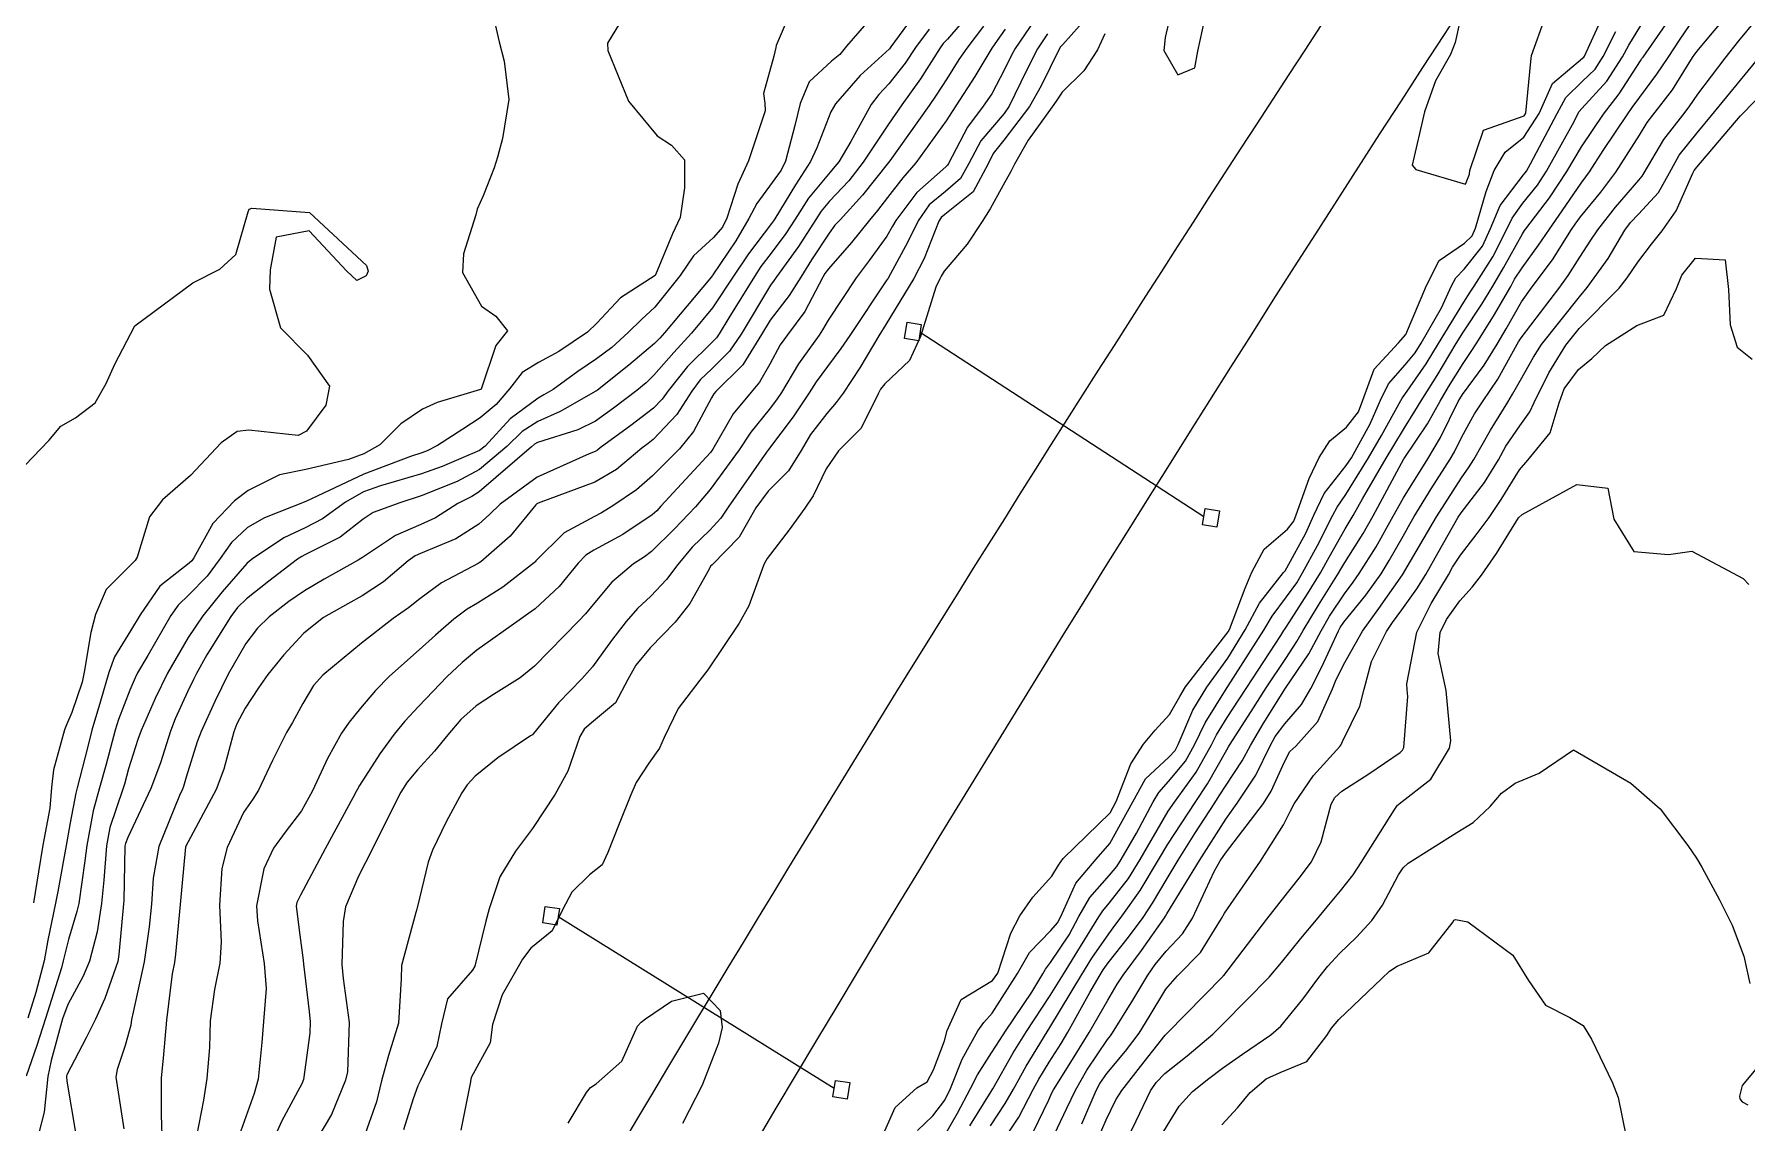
# Model space of a CAD drawing. Header units: metres. Extents: x 318500 to 325275, y 7408834 to 7428799.
# Drawn here: x 320111.4 to 320170.7, y 7412058 to 7412095.6 of the extents above; entities that cross this region are included whole.
import ezdxf

# ---------------------------------------------------------------- set-up
doc = ezdxf.new("R2010")
doc.units = ezdxf.units.M
doc.header["$MEASUREMENT"] = 0
for name, color, linetype in [('Curvas de Nivel 1m', 11, 'Continuous'), ('Curvas de Nivel 5m', 15, 'Continuous'), ('Linha Férrea', 20, 'Continuous'), ('Pórticos', 45, 'Continuous')]:
    doc.layers.add(name, color=color, linetype=linetype)

msp = doc.modelspace()

# ---------------------------------------------------------------- linework, layer by layer
at = {"layer": 'Curvas de Nivel 1m', "flags": 128}
for points, elevation in [([(320127.03, 7412097.38), (320127.489, 7412095.373), (320127.66, 7412094.7), (320127.822, 7412093.367), (320127.605, 7412092.018), (320127.427, 7412091.373), (320127.317, 7412091.002), (320126.93, 7412090.038), (320126.73, 7412089.575), (320126.678, 7412089.382), (320126.256, 7412088.03), (320126.222, 7412087.387), (320126.878, 7412086.219), (320127.372, 7412085.87), (320127.774, 7412085.366), (320127.372, 7412084.863), (320126.88, 7412083.379), (320126.866, 7412083.353), (320126.839, 7412083.339), (320125.343, 7412082.884), (320124.829, 7412082.662), (320124.081, 7412082.151), (320123.352, 7412081.422), (320122.807, 7412081.112), (320122.277, 7412080.91), (320120.801, 7412080.564), (320119.887, 7412080.381), (320118.794, 7412079.845), (320118.325, 7412079.487), (320117.571, 7412078.705), (320116.913, 7412077.508), (320116.854, 7412077.414), (320116.757, 7412077.33), (320115.738, 7412076.532), (320115.055, 7412075.535), (320114.724, 7412074.983), (320114.17, 7412074.091), (320113.98, 7412073.547), (320113.69, 7412072.555), (320113.39, 7412071.553), (320113.243, 7412070.983), (320112.877, 7412069.558), (320112.836, 7412069.37), (320112.638, 7412068.344), (320112.493, 7412067.562), (320112.208, 7412065.964), (320112.13, 7412065.567), (320111.869, 7412064.282), (320111.74, 7412063.572), (320111.45, 7412062.468), (320111.176, 7412061.581)], 746), ([(320150.9, 7412097.061), (320150.551, 7412095.521), (320150.495, 7412095.065), (320150.988, 7412094.227), (320151.574, 7412094.469), (320151.679, 7412095.05), (320151.914, 7412096.149)], 733), ([(320160.932, 7412096.921), (320160.59, 7412095.342), (320160.419, 7412094.929), (320159.904, 7412094.019), (320159.529, 7412092.942), (320159.098, 7412091.095), (320159.229, 7412090.946), (320160.943, 7412090.448), (320161.078, 7412090.789), (320161.098, 7412090.919), (320161.569, 7412092.309), (320162.969, 7412092.804), (320163.033, 7412092.899), (320163.209, 7412094.684), (320163.229, 7412094.897), (320163.699, 7412096.211)], 733), ([(320137.661, 7412096.593), (320137.083, 7412095.239), (320137.069, 7412095.169), (320136.994, 7412094.868), (320136.645, 7412093.575), (320136.69, 7412093.244), (320136.699, 7412092.976), (320136.122, 7412091.252), (320135.748, 7412090.448), (320135.37, 7412089.263), (320135.225, 7412088.956), (320134.91, 7412088.6), (320134.22, 7412087.961), (320133.751, 7412087.287), (320132.879, 7412086.185), (320132.42, 7412085.759), (320131.954, 7412085.309), (320131.384, 7412084.793), (320130.856, 7412084.403), (320130.217, 7412083.962), (320129.356, 7412083.342), (320129.035, 7412083.149), (320128.835, 7412083.043), (320127.865, 7412082.324), (320126.999, 7412081.377), (320126.808, 7412081.229), (320125.518, 7412080.678), (320124.8, 7412080.42), (320123.375, 7412080.001), (320122.794, 7412079.792), (320122.164, 7412079.439), (320121.374, 7412078.858), (320120.776, 7412078.545), (320120.038, 7412078.201), (320118.946, 7412077.478), (320118.841, 7412077.397), (320118.758, 7412077.321), (320117.9, 7412076.335), (320117.225, 7412075.503), (320116.722, 7412074.76), (320116.008, 7412073.521), (320115.575, 7412072.649), (320115.095, 7412071.534), (320114.981, 7412071.23), (320114.66, 7412070.21), (320114.512, 7412069.681), (320114.467, 7412069.542), (320114.007, 7412068.176), (320113.89, 7412067.547), (320113.802, 7412066.358), (320113.724, 7412065.549), (320113.568, 7412064.568), (320113.304, 7412063.553), (320113.087, 7412063.032), (320112.555, 7412062.061), (320112.373, 7412061.563), (320111.975, 7412060.122), (320111.867, 7412059.57), (320111.739, 7412058.334), (320111.545, 7412057.574)], 744), ([(320141.875, 7412096.32), (320141.045, 7412095.189), (320141.025, 7412095.164), (320140.999, 7412095.13), (320139.984, 7412094.206), (320139.131, 7412093.218), (320138.967, 7412092.944), (320138.485, 7412091.694), (320138.263, 7412091.227), (320137.747, 7412090.423), (320137.027, 7412089.239), (320136.986, 7412089.173), (320136.918, 7412089.082), (320136.123, 7412088.031), (320135.603, 7412087.259), (320134.879, 7412086.169), (320134.151, 7412085.281), (320133.536, 7412084.613), (320132.848, 7412083.828), (320132.581, 7412083.566), (320132.254, 7412083.306), (320131.449, 7412082.696), (320130.824, 7412082.244), (320130.21, 7412081.938), (320128.812, 7412081.509), (320128.713, 7412081.45), (320128.604, 7412081.353), (320126.794, 7412079.798), (320126.537, 7412079.638), (320126.061, 7412079.387), (320125.281, 7412078.897), (320124.779, 7412078.668), (320123.899, 7412078.287), (320122.761, 7412077.529), (320122.702, 7412077.49), (320122.606, 7412077.432), (320121.43, 7412076.769), (320120.744, 7412076.367), (320120.201, 7412076.002), (320119.521, 7412075.472), (320119.118, 7412075.084), (320118.721, 7412074.553), (320118.109, 7412073.489), (320117.648, 7412072.543), (320117.173, 7412071.503), (320117.038, 7412071.141), (320116.656, 7412069.92), (320116.561, 7412069.602), (320116.528, 7412069.512), (320116.418, 7412069.284), (320115.708, 7412067.524), (320115.513, 7412066.426), (320115.45, 7412065.527), (320115.377, 7412064.739), (320115.203, 7412063.531), (320114.812, 7412061.796), (320114.765, 7412061.537), (320114.738, 7412061.346), (320114.536, 7412060.637), (320114.261, 7412059.806), (320114.221, 7412059.543), (320114.493, 7412057.751)], 742), ([(320146.026, 7412096.114), (320145.348, 7412095.135), (320145.223, 7412094.91), (320144.989, 7412094.412), (320144.548, 7412093.572), (320144.241, 7412093.147), (320143.697, 7412092.418), (320143.044, 7412091.159), (320143.009, 7412091.1), (320142.948, 7412091.045), (320141.95, 7412090.159), (320141.216, 7412089.186), (320141.11, 7412088.994), (320140.912, 7412088.647), (320140.299, 7412087.799), (320139.843, 7412087.206), (320138.875, 7412085.731), (320138.688, 7412085.406), (320138.566, 7412085.223), (320137.857, 7412084.227), (320137.259, 7412083.236), (320137.092, 7412082.981), (320136.831, 7412082.649), (320136.207, 7412081.861), (320135.793, 7412081.255), (320134.796, 7412079.875), (320134.284, 7412079.278), (320133.555, 7412078.512), (320132.766, 7412077.73), (320132.522, 7412077.544), (320132.143, 7412077.306), (320131.388, 7412076.676), (320130.739, 7412075.898), (320130.481, 7412075.576), (320130.247, 7412075.327), (320128.714, 7412073.769), (320128.215, 7412073.357), (320127.287, 7412072.786), (320126.695, 7412072.397), (320126.158, 7412071.915), (320125.708, 7412071.39), (320125.248, 7412070.817), (320124.662, 7412070.181), (320124.306, 7412069.754), (320124.088, 7412069.408), (320123.528, 7412068.306), (320123.097, 7412067.423), (320122.616, 7412066.499), (320122.166, 7412065.437), (320122.089, 7412064.934), (320122.046, 7412063.438), (320122.088, 7412062.96), (320122.296, 7412061.434), (320122.235, 7412059.724), (320122.165, 7412059.435), (320121.688, 7412058.256), (320121.208, 7412057.449)], 737), ([(320140.624, 7412057.188), (320141.197, 7412058.492), (320141.95, 7412059.169), (320142.303, 7412059.384), (320142.53, 7412059.796), (320142.902, 7412060.799), (320142.996, 7412061.156), (320143.482, 7412062.23), (320144.567, 7412062.889), (320144.748, 7412063.137), (320145.201, 7412064.521), (320145.516, 7412065.126), (320145.962, 7412065.768), (320146.621, 7412066.498), (320146.851, 7412066.882), (320147.013, 7412067.104), (320148.646, 7412068.693), (320148.85, 7412069.078), (320149.353, 7412070.39), (320149.794, 7412071.069), (320150.201, 7412071.551), (320150.695, 7412072.09), (320151.05, 7412072.709), (320151.25, 7412073.052), (320152.729, 7412074.949), (320152.77, 7412075.029), (320153.31, 7412076.463), (320153.546, 7412077.018), (320153.977, 7412077.807), (320154.783, 7412078.507), (320155.001, 7412078.784), (320155.085, 7412078.997), (320155.534, 7412080.262), (320155.878, 7412080.989), (320156.241, 7412081.564), (320156.826, 7412082.039), (320157.241, 7412082.567), (320157.39, 7412082.972), (320157.779, 7412084.043), (320158.624, 7412084.954), (320158.873, 7412085.246), (320159.588, 7412086.94), (320160.037, 7412087.799), (320160.912, 7412088.396), (320161.178, 7412088.655), (320161.285, 7412088.916), (320161.658, 7412090.194), (320161.939, 7412090.91), (320162.315, 7412091.548), (320162.962, 7412092.064), (320163.49, 7412092.892), (320163.95, 7412093.921), (320164.999, 7412094.801), (320165.036, 7412094.833), (320165.058, 7412094.869), (320165.673, 7412096.208)], 734), ([(320144.501, 7412057.859), (320145.012, 7412058.633), (320145.29, 7412059.128), (320145.731, 7412059.923), (320146.459, 7412061.111), (320146.551, 7412061.256), (320147.659, 7412063.094), (320148.012, 7412063.655), (320148.591, 7412064.503), (320148.838, 7412064.836), (320149.023, 7412065.076), (320149.681, 7412066.003), (320150.32, 7412067.063), (320150.635, 7412067.606), (320151.586, 7412069.046), (320152.006, 7412069.694), (320152.678, 7412070.869), (320152.736, 7412070.973), (320152.77, 7412071.029), (320153.522, 7412072.193), (320154.046, 7412073.01), (320154.72, 7412074.024), (320155.106, 7412074.617), (320155.321, 7412074.994), (320155.855, 7412075.877), (320156.55, 7412076.982), (320156.628, 7412077.115), (320156.766, 7412077.349), (320157.398, 7412078.354), (320157.746, 7412078.966), (320158.81, 7412080.934), (320158.818, 7412080.95), (320159.622, 7412082.144), (320160.069, 7412082.932), (320160.351, 7412083.424), (320160.86, 7412084.232), (320161.134, 7412084.65), (320161.313, 7412084.916), (320161.915, 7412085.874), (320162.508, 7412086.904), (320162.644, 7412087.152), (320162.9, 7412087.548), (320163.466, 7412088.337), (320163.851, 7412088.886), (320164.289, 7412089.52), (320164.944, 7412090.475), (320165.113, 7412090.702), (320165.235, 7412090.866), (320165.712, 7412091.613), (320166.539, 7412092.846), (320166.717, 7412093.101), (320166.979, 7412093.451), (320167.573, 7412094.252), (320167.964, 7412094.83), (320168.376, 7412095.46), (320169.024, 7412096.407)], 738), ([(320140.204, 7412096.01), (320139.514, 7412095.212), (320139.277, 7412094.935), (320138.992, 7412094.695), (320138.226, 7412093.983), (320137.904, 7412093.231), (320137.724, 7412092.471), (320137.407, 7412091.235), (320137.257, 7412090.925), (320136.939, 7412090.499), (320136.404, 7412089.771), (320136.13, 7412089.252), (320135.681, 7412088.485), (320134.891, 7412087.308), (320134.877, 7412087.283), (320134.786, 7412087.169), (320133.209, 7412085.295), (320133.05, 7412085.114), (320132.864, 7412084.927), (320131.98, 7412084.182), (320130.89, 7412083.32), (320130.863, 7412083.297), (320130.839, 7412083.282), (320129.595, 7412082.572), (320128.823, 7412082.234), (320128.289, 7412081.886), (320127.759, 7412081.366), (320126.802, 7412080.572), (320126.032, 7412080.154), (320124.793, 7412079.657), (320124.047, 7412079.411), (320123.128, 7412079.082), (320122.781, 7412078.851), (320121.981, 7412078.232), (320120.762, 7412077.612), (320120.66, 7412077.563), (320120.512, 7412077.462), (320119.516, 7412076.705), (320118.739, 7412076.098), (320118.428, 7412075.791), (320118.198, 7412075.488), (320117.373, 7412074.157), (320117.01, 7412073.505), (320116.908, 7412073.306), (320116.7, 7412072.872), (320116.266, 7412071.936), (320116.106, 7412071.519), (320115.764, 7412070.423), (320115.429, 7412069.528), (320114.633, 7412067.84), (320114.549, 7412067.623), (320114.534, 7412067.541), (320114.492, 7412065.651), (320114.487, 7412065.541), (320114.326, 7412063.791), (320114.282, 7412063.543), (320113.841, 7412062.263), (320113.516, 7412061.55), (320113.193, 7412060.901), (320112.521, 7412059.623), (320112.505, 7412059.576), (320112.504, 7412059.56), (320112.518, 7412059.401), (320112.829, 7412057.557)], 743), ([(320142.373, 7412095.807), (320141.901, 7412095.176), (320141.545, 7412094.628), (320140.981, 7412093.916), (320140.629, 7412093.542), (320140.365, 7412093.199), (320139.669, 7412091.921), (320139.243, 7412091.216), (320139.115, 7412091.05), (320138.945, 7412090.861), (320138.199, 7412089.96), (320137.732, 7412089.232), (320137.415, 7412088.732), (320136.902, 7412088.05), (320136.552, 7412087.588), (320136.323, 7412087.249), (320135.436, 7412085.822), (320135.106, 7412085.266), (320135.01, 7412085.126), (320134.866, 7412084.976), (320134.004, 7412084.132), (320133.34, 7412083.292), (320133.132, 7412082.999), (320132.831, 7412082.695), (320132.042, 7412082.087), (320130.99, 7412081.318), (320130.888, 7412081.241), (320130.809, 7412081.194), (320130.601, 7412081.116), (320128.8, 7412080.306), (320127.52, 7412079.369), (320127.15, 7412079.009), (320126.779, 7412078.678), (320125.988, 7412078.172), (320124.764, 7412077.663), (320124.583, 7412077.583), (320124.342, 7412077.406), (320123.487, 7412076.681), (320122.741, 7412076.195), (320122.249, 7412075.926), (320121.408, 7412075.45), (320120.724, 7412074.91), (320120.029, 7412074.155), (320119.481, 7412073.472), (320119.16, 7412073.019), (320118.692, 7412072.309), (320118.404, 7412071.765), (320118.302, 7412071.486), (320117.956, 7412070.195), (320117.688, 7412069.494), (320116.63, 7412067.51), (320116.448, 7412065.512), (320116.287, 7412063.801), (320116.247, 7412063.515), (320116.173, 7412063.123), (320115.967, 7412061.519), (320115.851, 7412060.199), (320115.789, 7412059.521), (320115.784, 7412058.237), (320115.811, 7412057.52)], 741), ([(320144.253, 7412095.905), (320143.675, 7412095.153), (320143.397, 7412094.753), (320142.984, 7412094.084), (320142.62, 7412093.52), (320142.378, 7412093.169), (320141.013, 7412091.252), (320140.969, 7412091.19), (320140.071, 7412090.065), (320139.292, 7412089.214), (320139.115, 7412089.019), (320138.913, 7412088.747), (320138.301, 7412087.824), (320137.927, 7412087.23), (320137.523, 7412086.594), (320136.875, 7412085.735), (320136.573, 7412085.244), (320135.92, 7412084.188), (320134.986, 7412083.268), (320134.915, 7412083.193), (320134.837, 7412083.044), (320134.214, 7412081.884), (320133.733, 7412081.286), (320132.8, 7412080.348), (320132.241, 7412079.86), (320131.429, 7412079.314), (320131.036, 7412079.068), (320130.784, 7412078.942), (320129.738, 7412078.374), (320128.761, 7412077.404), (320128.734, 7412077.377), (320128.711, 7412077.351), (320127.619, 7412076.495), (320126.738, 7412075.946), (320126.385, 7412075.734), (320125.923, 7412075.388), (320125.284, 7412074.834), (320124.719, 7412074.325), (320123.696, 7412073.415), (320123.205, 7412072.92), (320122.693, 7412072.312), (320122.299, 7412071.822), (320122.03, 7412071.44), (320121.542, 7412070.572), (320121.027, 7412069.454), (320120.643, 7412068.759), (320120.085, 7412068.016), (320119.679, 7412067.47), (320119.336, 7412066.756), (320119.09, 7412065.475), (320119.117, 7412064.95), (320119.352, 7412063.472), (320119.417, 7412062.615), (320119.335, 7412061.472), (320119.269, 7412060.743), (320119.142, 7412059.474), (320119.008, 7412058.98), (320118.491, 7412057.522)], 739), ([(320145.01, 7412095.81), (320144.728, 7412095.418), (320144.541, 7412095.145), (320143.962, 7412094.173), (320143.297, 7412093.157), (320143.168, 7412092.958), (320142.965, 7412092.629), (320141.919, 7412091.175), (320141.466, 7412090.658), (320140.932, 7412089.982), (320140.588, 7412089.532), (320140.313, 7412089.199), (320139.691, 7412088.426), (320138.894, 7412087.515), (320138.765, 7412087.348), (320138.695, 7412087.222), (320138.067, 7412086.039), (320137.474, 7412085.234), (320137.216, 7412084.886), (320136.855, 7412084.219), (320136.498, 7412083.592), (320136.215, 7412083.249), (320135.594, 7412082.494), (320134.884, 7412081.269), (320134.809, 7412081.161), (320133.087, 7412079.296), (320132.943, 7412079.142), (320132.786, 7412079.003), (320131.765, 7412078.321), (320130.767, 7412077.774), (320130.486, 7412077.603), (320130.218, 7412077.328), (320129.562, 7412076.523), (320128.736, 7412075.753), (320128.504, 7412075.583), (320128.176, 7412075.358), (320126.719, 7412074.314), (320126.209, 7412073.892), (320125.681, 7412073.39), (320125.2, 7412072.897), (320124.694, 7412072.367), (320124.228, 7412071.865), (320123.852, 7412071.412), (320123.357, 7412070.732), (320122.653, 7412069.633), (320122.579, 7412069.503), (320122.539, 7412069.432), (320122.419, 7412069.205), (320121.467, 7412067.447), (320120.606, 7412065.836), (320120.482, 7412065.581), (320120.464, 7412065.461), (320120.585, 7412064.452), (320120.699, 7412063.585), (320120.712, 7412063.458), (320120.909, 7412061.81), (320120.943, 7412061.454), (320120.93, 7412061.068), (320120.709, 7412059.457), (320120.66, 7412059.315), (320120.514, 7412059.059), (320119.956, 7412058.008), (320119.71, 7412057.468)], 738), ([(320146.477, 7412095.649), (320146.129, 7412095.123), (320145.744, 7412094.373), (320145.146, 7412093.137), (320144.968, 7412092.89), (320144.162, 7412091.944), (320143.743, 7412091.152), (320143.457, 7412090.64), (320142.935, 7412090.191), (320142.373, 7412089.724), (320141.994, 7412089.174), (320141.64, 7412088.448), (320140.954, 7412087.189), (320140.889, 7412087.093), (320139.629, 7412085.209), (320139.321, 7412084.755), (320138.854, 7412084.135), (320138.466, 7412083.604), (320138.224, 7412083.226), (320137.667, 7412082.392), (320136.81, 7412081.265), (320136.741, 7412081.172), (320135.417, 7412079.261), (320135.159, 7412078.89), (320134.778, 7412078.473), (320134.169, 7412077.879), (320133.67, 7412077.286), (320133.284, 7412076.76), (320132.743, 7412076.185), (320132.283, 7412075.758), (320131.884, 7412075.308), (320131.38, 7412074.657), (320130.714, 7412073.742), (320130.35, 7412073.325), (320129.541, 7412072.493), (320128.681, 7412071.432), (320128.638, 7412071.393), (320128.568, 7412071.352), (320127.444, 7412070.592), (320126.659, 7412069.953), (320126.383, 7412069.654), (320126.197, 7412069.385), (320125.655, 7412068.375), (320125.184, 7412067.394), (320125.035, 7412066.984), (320124.652, 7412065.399), (320124.64, 7412065.359), (320124.598, 7412065.24), (320124.108, 7412063.407), (320124.098, 7412062.94), (320124.003, 7412061.408), (320123.652, 7412060.295), (320123.419, 7412059.417), (320123.24, 7412058.688), (320122.795, 7412057.425)], 736), ([(320148.453, 7412095.644), (320148.199, 7412095.092), (320147.726, 7412094.362), (320146.978, 7412093.627), (320146.767, 7412093.32), (320146.638, 7412093.115), (320145.8, 7412091.969), (320145.328, 7412091.134), (320145.201, 7412090.882), (320144.939, 7412090.413), (320144.483, 7412089.588), (320144.21, 7412089.147), (320143.693, 7412088.368), (320142.894, 7412087.436), (320142.796, 7412087.257), (320142.746, 7412087.162), (320142.603, 7412086.881), (320142.073, 7412085.172), (320141.696, 7412084.339), (320140.845, 7412083.534), (320140.69, 7412083.345), (320140.614, 7412083.193), (320140.023, 7412082.001), (320139.242, 7412081.214), (320138.804, 7412080.589), (320138.357, 7412079.662), (320138.075, 7412079.227), (320137.526, 7412078.486), (320136.764, 7412077.485), (320136.675, 7412077.328), (320136.636, 7412077.242), (320136.133, 7412075.855), (320135.796, 7412075.254), (320134.714, 7412073.638), (320134.439, 7412073.274), (320133.681, 7412072.299), (320133.199, 7412071.292), (320133.044, 7412070.924), (320132.667, 7412070.412), (320132.226, 7412069.735), (320132.048, 7412069.306), (320131.642, 7412068.308), (320131.252, 7412067.314), (320131.055, 7412066.884), (320130.618, 7412066.547), (320130, 7412065.938), (320129.685, 7412065.334), (320129.325, 7412064.603), (320128.58, 7412064.01), (320128.299, 7412063.63), (320128.149, 7412063.356), (320127.587, 7412062.391), (320127.263, 7412061.369), (320127.177, 7412060.734), (320126.522, 7412059.529), (320126.492, 7412059.409), (320126.491, 7412059.38), (320126.166, 7412057.712)], 734), ([(320142.694, 7412057.158), (320143.356, 7412058.302), (320143.807, 7412059.147), (320144.049, 7412059.623), (320144.539, 7412060.382), (320144.838, 7412060.844), (320145.016, 7412061.133), (320145.932, 7412062.487), (320146.308, 7412063.114), (320146.407, 7412063.278), (320146.576, 7412063.512), (320147.221, 7412064.47), (320147.561, 7412065.096), (320147.939, 7412065.761), (320148.622, 7412066.536), (320148.872, 7412066.832), (320149.025, 7412067.076), (320149.553, 7412067.985), (320150.125, 7412069.065), (320150.321, 7412069.398), (320150.661, 7412069.775), (320151.251, 7412070.472), (320151.565, 7412071.047), (320151.928, 7412071.805), (320152.689, 7412073.03), (320152.71, 7412073.059), (320153.956, 7412075.012), (320154.255, 7412075.49), (320154.747, 7412076.16), (320155.103, 7412076.649), (320155.305, 7412076.995), (320155.82, 7412077.944), (320156.349, 7412078.984), (320156.505, 7412079.27), (320156.797, 7412079.707), (320157.59, 7412080.968), (320158.035, 7412081.749), (320158.704, 7412082.952), (320158.754, 7412083.039), (320158.843, 7412083.163), (320159.576, 7412084.223), (320160.013, 7412084.933), (320160.884, 7412086.36), (320161.1, 7412086.706), (320161.238, 7412086.917), (320161.89, 7412087.925), (320162.383, 7412088.905), (320162.558, 7412089.271), (320162.933, 7412089.788), (320163.431, 7412090.404), (320163.746, 7412090.888), (320164.707, 7412092.613), (320164.834, 7412092.872), (320164.882, 7412092.961), (320164.973, 7412093.062), (320165.834, 7412094.011), (320166.377, 7412094.849), (320166.597, 7412095.255), (320167.016, 7412095.936)], 736), ([(320143.788, 7412057.859), (320144.519, 7412059.041), (320144.557, 7412059.102), (320144.579, 7412059.139), (320145.287, 7412060.381), (320145.747, 7412061.122), (320146.563, 7412062.368), (320147.023, 7412063.103), (320147.619, 7412064.06), (320148.254, 7412065.085), (320148.392, 7412065.294), (320148.607, 7412065.567), (320149.274, 7412066.42), (320149.677, 7412067.07), (320150.647, 7412068.743), (320150.865, 7412069.057), (320151.617, 7412070.095), (320152.148, 7412071.038), (320152.328, 7412071.393), (320152.694, 7412071.99), (320153.109, 7412072.619), (320153.369, 7412073.02), (320154.551, 7412074.825), (320154.659, 7412075.001), (320154.687, 7412075.044), (320154.732, 7412075.114), (320155.477, 7412076.265), (320155.92, 7412076.988), (320156.224, 7412077.53), (320156.783, 7412078.517), (320156.955, 7412078.809), (320157.054, 7412078.976), (320157.373, 7412079.549), (320158.202, 7412080.959), (320158.424, 7412081.347), (320158.826, 7412082.01), (320159.194, 7412082.586), (320159.408, 7412082.941), (320159.959, 7412083.827), (320160.619, 7412084.924), (320160.874, 7412085.33), (320161.503, 7412086.294), (320161.885, 7412086.91), (320162.262, 7412087.544), (320162.917, 7412088.723), (320162.983, 7412088.835), (320163.033, 7412088.898), (320163.852, 7412089.971), (320164.45, 7412090.878), (320164.959, 7412091.738), (320165.726, 7412092.859), (320166.261, 7412093.571), (320166.998, 7412094.705), (320167.053, 7412094.786), (320167.089, 7412094.839), (320167.877, 7412095.971)], 737), ([(320144.796, 7412057.135), (320145.475, 7412058.156), (320145.981, 7412059.118), (320146.168, 7412059.473), (320146.534, 7412060.065), (320146.941, 7412060.707), (320147.179, 7412061.101), (320147.941, 7412062.467), (320148.295, 7412063.084), (320148.403, 7412063.252), (320148.576, 7412063.496), (320149.279, 7412064.384), (320149.783, 7412065.068), (320150.111, 7412065.561), (320150.62, 7412066.416), (320150.998, 7412067.054), (320151.57, 7412067.977), (320152.262, 7412069.036), (320152.413, 7412069.274), (320152.659, 7412069.65), (320153.206, 7412070.488), (320153.503, 7412071.018), (320153.939, 7412071.764), (320154.71, 7412073), (320155.521, 7412074.193), (320155.947, 7412074.988), (320156.23, 7412075.493), (320156.749, 7412076.269), (320157.055, 7412076.676), (320157.265, 7412076.972), (320157.845, 7412077.893), (320158.442, 7412078.955), (320158.796, 7412079.592), (320159.637, 7412080.938), (320160.076, 7412081.676), (320160.694, 7412082.922), (320160.745, 7412083.018), (320160.844, 7412083.161), (320161.588, 7412084.184), (320162.042, 7412084.908), (320162.346, 7412085.435), (320162.885, 7412086.366), (320163.252, 7412086.895), (320163.96, 7412087.828), (320164.618, 7412088.875), (320164.739, 7412089.057), (320164.927, 7412089.314), (320165.628, 7412090.171), (320166.145, 7412090.852), (320166.963, 7412092.136), (320167.231, 7412092.574), (320167.434, 7412092.835), (320168.105, 7412093.707), (320168.804, 7412094.822), (320168.878, 7412094.945), (320169.004, 7412095.107), (320169.795, 7412096.031)], 739), ([(320146.49, 7412057.11), (320147.138, 7412058.473), (320147.438, 7412059.096), (320147.837, 7412059.783), (320148.546, 7412060.845), (320148.649, 7412060.978), (320148.721, 7412061.078), (320149.43, 7412062.203), (320149.95, 7412063.066), (320150.201, 7412063.438), (320150.583, 7412063.898), (320151.14, 7412064.504), (320151.487, 7412065.047), (320152.244, 7412066.656), (320152.455, 7412067.033), (320152.633, 7412067.295), (320153.954, 7412069.01), (320154.22, 7412069.443), (320154.672, 7412070.454), (320154.867, 7412070.808), (320155.065, 7412070.996), (320155.836, 7412071.846), (320156.34, 7412072.984), (320156.447, 7412073.249), (320156.718, 7412073.808), (320157.382, 7412074.97), (320157.945, 7412075.759), (320158.76, 7412076.925), (320159.513, 7412078.205), (320159.942, 7412078.933), (320160.804, 7412080.28), (320161.065, 7412080.66), (320161.226, 7412080.916), (320161.804, 7412081.932), (320162.404, 7412082.904), (320162.572, 7412083.175), (320162.851, 7412083.663), (320163.296, 7412084.461), (320163.579, 7412084.889), (320164.887, 7412086.543), (320165.16, 7412086.866), (320165.886, 7412087.874), (320166.464, 7412088.847), (320166.654, 7412089.115), (320166.928, 7412089.399), (320167.623, 7412090.15), (320168, 7412090.83), (320168.341, 7412091.442), (320168.964, 7412092.223), (320169.46, 7412092.813), (320170.999, 7412094.691)], 741), ([(320147.664, 7412057.931), (320148.152, 7412059.086), (320148.281, 7412059.326), (320148.529, 7412059.67), (320149.167, 7412060.447), (320149.642, 7412061.069), (320149.996, 7412061.625), (320150.565, 7412062.587), (320150.974, 7412063.054), (320151.768, 7412063.857), (320152.496, 7412065.032), (320152.603, 7412065.218), (320153.846, 7412067.012), (320154.643, 7412068.277), (320154.889, 7412068.757), (320155.007, 7412068.996), (320155.677, 7412069.977), (320156.593, 7412070.981), (320156.629, 7412071.033), (320156.683, 7412071.152), (320157.29, 7412072.382), (320157.432, 7412072.969), (320157.685, 7412073.931), (320158.205, 7412074.958), (320158.416, 7412075.273), (320158.741, 7412075.708), (320159.258, 7412076.437), (320159.57, 7412076.938), (320160.002, 7412077.701), (320160.69, 7412078.922), (320160.792, 7412079.072), (320161.599, 7412080.115), (320162.084, 7412080.907), (320162.345, 7412081.377), (320162.828, 7412082.082), (320163.17, 7412082.56), (320163.326, 7412082.893), (320163.829, 7412083.912), (320164.417, 7412084.877), (320164.876, 7412085.452), (320166.268, 7412086.849), (320166.542, 7412087.198), (320166.904, 7412087.749), (320167.381, 7412088.37), (320167.753, 7412088.832), (320168.234, 7412089.523), (320168.808, 7412090.821), (320168.858, 7412090.914), (320168.952, 7412091.036), (320170.453, 7412092.798), (320170.985, 7412093.34)], 742), ([(320110.798, 7412080.43), (320111.9, 7412081.574), (320112.313, 7412082.072), (320112.822, 7412082.358), (320113.506, 7412082.877), (320113.878, 7412083.55), (320114.179, 7412084.218), (320114.87, 7412085.54), (320116.885, 7412087.032), (320117.82, 7412087.496), (320118.375, 7412088.01), (320118.795, 7412089.482), (320118.83, 7412089.572), (320118.922, 7412089.615), (320120.92, 7412089.46), (320122.893, 7412087.627), (320122.956, 7412087.429), (320122.888, 7412087.27), (320122.557, 7412087.105), (320122.199, 7412087.44), (320120.91, 7412088.823), (320119.771, 7412088.608), (320119.557, 7412087.473), (320119.543, 7412086.814), (320119.913, 7412085.47), (320120.856, 7412084.525), (320121.615, 7412083.448), (320121.482, 7412082.799), (320120.817, 7412081.897), (320120.526, 7412081.751), (320118.817, 7412081.934), (320118.418, 7412081.884), (320117.86, 7412081.494), (320116.799, 7412080.367), (320115.834, 7412079.524), (320115.379, 7412078.933), (320114.954, 7412077.537), (320114.881, 7412077.415), (320114.756, 7412077.291), (320113.878, 7412076.413), (320113.512, 7412075.552), (320113.352, 7412074.926), (320113.121, 7412073.556), (320113.05, 7412073.211), (320112.689, 7412072.156), (320112.509, 7412071.736), (320112.444, 7412071.564), (320112.056, 7412070.172), (320111.993, 7412069.57), (320111.927, 7412068.855), (320111.691, 7412067.574), (320111.539, 7412066.653), (320111.363, 7412065.579)], 747), ([(320148.207, 7412057.372), (320148.505, 7412058.067), (320148.839, 7412058.753), (320149.04, 7412059.075), (320149.689, 7412059.912), (320150.549, 7412060.999), (320150.578, 7412061.031), (320150.611, 7412061.059), (320151.897, 7412062.373), (320152.544, 7412063.03), (320152.555, 7412063.046), (320152.571, 7412063.063), (320154.069, 7412065.008), (320154.611, 7412065.707), (320155.185, 7412066.431), (320155.607, 7412066.99), (320155.942, 7412067.682), (320156.29, 7412068.984), (320156.415, 7412069.221), (320156.657, 7412069.441), (320157.591, 7412070.041), (320158.677, 7412070.782), (320158.767, 7412070.86), (320158.807, 7412070.948), (320158.942, 7412072.711), (320158.924, 7412072.947), (320158.917, 7412073.152), (320159.26, 7412074.942), (320159.752, 7412075.928), (320160.351, 7412076.926), (320160.496, 7412077.192), (320160.77, 7412077.608), (320161.345, 7412078.351), (320161.76, 7412078.91), (320162.173, 7412079.53), (320162.807, 7412080.552), (320163.101, 7412080.896), (320163.871, 7412081.838), (320164.185, 7412082.88), (320164.363, 7412083.361), (320164.857, 7412084.024), (320165.316, 7412084.41), (320165.785, 7412084.856), (320166.877, 7412085.554), (320167.806, 7412085.906), (320168.243, 7412086.827), (320168.436, 7412087.293), (320168.911, 7412087.882), (320169.932, 7412087.827), (320170.05, 7412086.803), (320170.106, 7412085.577), (320170.349, 7412084.798), (320170.864, 7412084.382)], 743), ([(320149.073, 7412057.074), (320149.545, 7412058.029), (320150.037, 7412059.065), (320150.229, 7412059.359), (320150.529, 7412059.669), (320151.303, 7412060.285), (320152.196, 7412061.035), (320152.554, 7412061.382), (320154.145, 7412063.006), (320154.578, 7412063.507), (320155.243, 7412064.34), (320155.781, 7412064.988), (320156.155, 7412065.437), (320156.615, 7412065.986), (320157.051, 7412066.546), (320157.328, 7412066.97), (320158.476, 7412068.78), (320158.584, 7412068.951), (320158.62, 7412068.981), (320158.651, 7412069), (320159.747, 7412069.851), (320160.388, 7412070.924), (320160.431, 7412071.176), (320160.269, 7412072.927), (320159.999, 7412074.207), (320160.066, 7412074.93), (320160.283, 7412075.381), (320160.747, 7412076.023), (320161.171, 7412076.498), (320161.492, 7412076.913), (320162.014, 7412077.665), (320162.777, 7412078.9), (320162.901, 7412079.008), (320164.802, 7412080.049), (320165.874, 7412079.927), (320166.081, 7412078.851), (320166.773, 7412077.731), (320167.973, 7412077.627), (320168.774, 7412077.748), (320170.557, 7412076.793), (320170.757, 7412076.588)], 744), ([(320152.503, 7412057.887), (320153.05, 7412058.484), (320153.493, 7412059.015), (320154.045, 7412059.489), (320154.531, 7412059.701), (320155.447, 7412060.08), (320156.147, 7412060.984), (320156.3, 7412061.235), (320156.556, 7412061.537), (320158.052, 7412062.958), (320158.316, 7412063.211), (320158.576, 7412063.378), (320159.676, 7412063.841), (320160.512, 7412064.921), (320160.545, 7412064.976), (320160.601, 7412065.003), (320161.021, 7412064.916), (320162.583, 7412063.768), (320163.128, 7412062.892), (320163.713, 7412062.034), (320164.557, 7412061.607), (320165.017, 7412061.326), (320165.307, 7412060.859), (320166.028, 7412059.347), (320166.223, 7412058.844), (320166.5, 7412057.479)], 746), ([(320129.876, 7412057.953), (320130.515, 7412059.017), (320130.647, 7412059.189), (320130.848, 7412059.317), (320131.74, 7412060.099), (320132.282, 7412061.303), (320132.405, 7412061.448), (320132.553, 7412061.556), (320133.449, 7412062.176), (320134.562, 7412062.454), (320135.141, 7412061.846), (320135.205, 7412061.26), (320135.087, 7412060.717), (320134.52, 7412059.27), (320133.836, 7412057.944)], 734)]:
    msp.add_lwpolyline(points, dxfattribs=dict(at, elevation=elevation))
at = {"layer": 'Curvas de Nivel 5m', "flags": 128}
for points, elevation in [([(320131.909, 7412096.418), (320131.239, 7412095.318), (320131.245, 7412095.069), (320131.97, 7412093.31), (320132.958, 7412092.112), (320133.457, 7412091.795), (320133.907, 7412091.286), (320133.907, 7412090.314), (320133.751, 7412089.288), (320133.484, 7412088.719), (320132.902, 7412087.3), (320132.89, 7412087.283), (320131.689, 7412086.505), (320130.873, 7412085.636), (320130.548, 7412085.325), (320129.549, 7412084.65), (320128.854, 7412084.277), (320128.28, 7412083.927), (320127.852, 7412083.365), (320127.381, 7412082.823), (320126.825, 7412082.36), (320126.236, 7412081.969), (320125.351, 7412081.395), (320124.995, 7412081.211), (320124.807, 7412081.146), (320124.421, 7412081.02), (320122.8, 7412080.403), (320120.79, 7412079.46), (320119.359, 7412078.896), (320118.776, 7412078.564), (320118.218, 7412078.039), (320117.833, 7412077.494), (320117.377, 7412076.874), (320116.741, 7412076.229), (320116.374, 7412075.877), (320116.116, 7412075.519), (320115.32, 7412074.135), (320114.971, 7412073.536), (320114.882, 7412073.363), (320114.701, 7412072.938), (320114.309, 7412071.92), (320114.193, 7412071.545), (320113.877, 7412070.332), (320113.656, 7412069.55), (320113.434, 7412068.76), (320113.211, 7412067.554), (320113.145, 7412067.032), (320112.934, 7412065.557), (320112.873, 7412065.28), (320112.581, 7412064.306), (320112.424, 7412063.71), (320112.393, 7412063.563), (320112.333, 7412063.329), (320111.785, 7412061.571), (320111.478, 7412060.634), (320111.118, 7412059.581)], 745), ([(320143.799, 7412096.371), (320143.005, 7412095.463), (320142.859, 7412095.305), (320142.755, 7412095.164), (320142.072, 7412094.086), (320141.43, 7412093.183), (320140.963, 7412092.515), (320140.089, 7412091.203), (320139.59, 7412090.561), (320138.93, 7412089.858), (320138.633, 7412089.514), (320138.446, 7412089.225), (320137.849, 7412088.287), (320137.087, 7412087.238), (320137.005, 7412087.123), (320136.887, 7412086.95), (320135.866, 7412085.255), (320135.461, 7412084.661), (320134.852, 7412084.053), (320134.446, 7412083.676), (320134.164, 7412083.28), (320133.644, 7412082.472), (320132.815, 7412081.609), (320132.642, 7412081.472), (320132.431, 7412081.304), (320131.546, 7412080.569), (320130.798, 7412080.135), (320128.84, 7412079.399), (320128.79, 7412079.378), (320128.76, 7412079.35), (320127.873, 7412078.264), (320126.853, 7412077.379), (320126.801, 7412077.338), (320126.759, 7412077.316), (320125.495, 7412076.646), (320124.74, 7412076.096), (320124.354, 7412075.788), (320123.821, 7412075.414), (320122.721, 7412074.563), (320121.384, 7412073.45), (320121.064, 7412073.095), (320120.695, 7412072.467), (320120.338, 7412071.811), (320120.131, 7412071.465), (320119.638, 7412070.498), (320119.154, 7412069.475), (320118.958, 7412069.166), (320118.642, 7412068.698), (320118.074, 7412067.488), (320117.887, 7412066.759), (320117.812, 7412065.492), (320117.862, 7412064.21), (320117.822, 7412063.491), (320117.637, 7412062.57), (320117.486, 7412061.496), (320117.458, 7412060.574), (320117.371, 7412059.497), (320117.256, 7412058.752), (320117.009, 7412057.502)], 740), ([(320147.87, 7412096.244), (320147.002, 7412095.274), (320146.924, 7412095.189), (320146.875, 7412095.112), (320146.258, 7412093.844), (320145.848, 7412093.127), (320144.958, 7412091.963), (320144.593, 7412091.504), (320144.413, 7412091.145), (320143.904, 7412090.182), (320142.923, 7412089.392), (320142.793, 7412089.291), (320142.712, 7412089.163), (320142.201, 7412087.87), (320141.847, 7412087.176), (320140.874, 7412085.591), (320140.638, 7412085.193), (320139.973, 7412084.083), (320139.396, 7412083.212), (320139.16, 7412082.891), (320138.829, 7412082.505), (320138.263, 7412081.781), (320137.942, 7412081.229), (320137.509, 7412080.527), (320136.796, 7412079.823), (320136.378, 7412079.246), (320135.8, 7412078.229), (320134.864, 7412077.268), (320134.81, 7412077.219), (320134.758, 7412077.12), (320134.091, 7412075.928), (320133.577, 7412075.287), (320132.721, 7412074.397), (320132.219, 7412073.801), (320131.944, 7412073.308), (320131.511, 7412072.498), (320130.687, 7412071.799), (320130.426, 7412071.582), (320130.277, 7412071.326), (320129.861, 7412070.133), (320129.43, 7412069.338), (320128.638, 7412068.151), (320128.052, 7412067.359), (320127.507, 7412066.476), (320127.137, 7412065.372), (320127.026, 7412064.941), (320126.651, 7412063.379), (320126.569, 7412063.248), (320125.698, 7412062.249), (320125.488, 7412061.391), (320125.33, 7412060.601), (320124.75, 7412059.398), (320124.671, 7412059.245), (320124.511, 7412058.798), (320124.177, 7412057.723)], 735), ([(320145.972, 7412057.644), (320146.515, 7412058.759), (320146.624, 7412059.003), (320146.681, 7412059.108), (320147.392, 7412060.243), (320147.913, 7412061.09), (320148.561, 7412062.211), (320148.882, 7412062.762), (320149.096, 7412063.075), (320149.73, 7412063.921), (320150.518, 7412065.061), (320150.552, 7412065.109), (320150.602, 7412065.196), (320151.729, 7412067.044), (320152.644, 7412068.475), (320153.039, 7412069.024), (320153.688, 7412069.991), (320154.185, 7412071.007), (320154.357, 7412071.333), (320154.692, 7412071.768), (320155.261, 7412072.435), (320155.586, 7412072.991), (320155.969, 7412073.736), (320156.541, 7412074.982), (320156.606, 7412075.107), (320156.735, 7412075.284), (320157.493, 7412076.225), (320158.022, 7412076.961), (320158.305, 7412077.419), (320158.78, 7412078.264), (320159.028, 7412078.705), (320159.171, 7412078.944), (320159.76, 7412079.896), (320160.41, 7412080.926), (320160.557, 7412081.18), (320160.822, 7412081.694), (320161.258, 7412082.491), (320161.533, 7412082.913), (320162.065, 7412083.695), (320162.736, 7412084.901), (320162.783, 7412084.989), (320162.872, 7412085.129), (320164.21, 7412086.88), (320164.493, 7412087.279), (320164.906, 7412087.92), (320165.277, 7412088.502), (320165.524, 7412088.861), (320166.14, 7412089.644), (320166.946, 7412090.582), (320167.062, 7412090.725), (320167.132, 7412090.838), (320167.809, 7412091.984), (320168.462, 7412092.825), (320168.683, 7412093.114), (320168.981, 7412093.553), (320169.928, 7412094.806), (320170.408, 7412095.4), (320171.02, 7412096.14)], 740), ([(320141.97, 7412057.696), (320142.506, 7412058.208), (320142.923, 7412058.747), (320143.111, 7412059.154), (320143.52, 7412060.165), (320144.061, 7412061.145), (320144.266, 7412061.43), (320144.556, 7412061.751), (320145.436, 7412063.127), (320145.848, 7412063.854), (320146.593, 7412064.613), (320146.822, 7412064.881), (320146.929, 7412065.105), (320147.458, 7412066.257), (320148.157, 7412067.087), (320148.635, 7412067.626), (320149.429, 7412069.072), (320149.867, 7412069.863), (320150.673, 7412070.618), (320150.891, 7412070.843), (320151, 7412071.055), (320151.503, 7412072.243), (320151.983, 7412073.041), (320152.72, 7412074.04), (320153.314, 7412075.021), (320153.817, 7412075.941), (320154.639, 7412077.002), (320154.695, 7412077.067), (320154.763, 7412077.171), (320155.411, 7412078.364), (320155.689, 7412078.991), (320156.046, 7412079.739), (320156.807, 7412080.705), (320157, 7412080.977), (320157.64, 7412082.155), (320158.002, 7412082.963), (320158.275, 7412083.532), (320158.859, 7412084.195), (320159.199, 7412084.611), (320159.406, 7412084.942), (320160.115, 7412086.164), (320160.462, 7412086.926), (320160.614, 7412087.204), (320160.899, 7412087.5), (320161.531, 7412088.293), (320161.81, 7412088.911), (320162.14, 7412089.7), (320162.948, 7412090.76), (320163.014, 7412090.834), (320163.053, 7412090.898), (320163.199, 7412091.143), (320164.118, 7412092.883), (320164.418, 7412093.439), (320164.987, 7412093.99), (320165.436, 7412094.421), (320165.706, 7412094.859), (320166.144, 7412095.722)], 735), ([(320150.499, 7412057.679), (320151.027, 7412058.538), (320151.494, 7412059.045), (320152.063, 7412059.501), (320152.532, 7412059.852), (320153.218, 7412060.342), (320154.206, 7412061.005), (320154.553, 7412061.31), (320155.309, 7412062.246), (320155.864, 7412062.987), (320156.172, 7412063.388), (320156.583, 7412063.818), (320157.174, 7412064.389), (320157.701, 7412064.963), (320158.07, 7412065.496), (320158.624, 7412066.538), (320158.785, 7412066.79), (320158.961, 7412066.945), (320160.641, 7412068.012), (320161.208, 7412068.351), (320161.8, 7412068.908), (320162.189, 7412069.372), (320162.662, 7412069.715), (320163.496, 7412070.059), (320164.68, 7412070.87), (320164.68, 7412070.87), (320166.663, 7412069.713), (320167.681, 7412068.83), (320168.637, 7412067.56), (320168.936, 7412067.119), (320169.128, 7412066.813), (320169.734, 7412065.682), (320170.177, 7412064.796), (320170.584, 7412063.727), (320170.789, 7412062.787)], 745), ([(320171.225, 7412060.094), (320170.527, 7412059.255), (320170.427, 7412058.886), (320170.445, 7412058.791), (320170.518, 7412058.683), (320170.718, 7412058.586)], 745)]:
    msp.add_lwpolyline(points, dxfattribs=dict(at, elevation=elevation))
at = {"layer": 'Linha Férrea'}
for points in [[(320008.849, 7411791.346), (320030.524, 7411841.112, -0.005892), (320095.469, 7411981.456, -0.040973), (320184.859, 7412131.817, 0.030174), (320242.249, 7412223.402, 0.087341), (320281.936, 7412354.899, 0.031269), (320283.315, 7412417.5, 0.049266), (320270.595, 7412500.199, 0.016981), (320242.602, 7412592.989, -0.039479), (320216.599, 7412699.687, -0.043029)], [(319999.761, 7411780.131, -0.012111), (320067.92, 7411932.396), (320093.517, 7411986.921, -0.031236), (320158.178, 7412099.316), (320188.302, 7412144.403, 0.023786), (320233.279, 7412216.127, 0.100375), (320277.452, 7412355.71, 0.039979), (320279.279, 7412418.607, 0.052818), (320266.401, 7412501.008, 0.015985), (320243.121, 7412578.113, -0.022066), (320218.658, 7412665.024, -0.057292)]]:
    msp.add_lwpolyline(points, format="xyb", dxfattribs=at)
at = {"layer": 'Pórticos'}
for points in [[(320142.104, 7412085.59), (320142.015, 7412085.019), (320141.521, 7412085.097), (320141.611, 7412085.667)], [(320152.423, 7412079.142), (320152.334, 7412078.571), (320151.84, 7412078.649), (320151.93, 7412079.219)], [(320129.579, 7412065.375), (320129.489, 7412064.805), (320128.996, 7412064.883), (320129.086, 7412065.453)], [(320139.627, 7412059.354), (320139.537, 7412058.784), (320139.044, 7412058.862), (320139.133, 7412059.432)]]:
    msp.add_lwpolyline(points, close=True, dxfattribs=at)
for points in [[(320151.885, 7412078.934), (320142.059, 7412085.304)], [(320139.089, 7412059.147), (320129.534, 7412065.09)]]:
    msp.add_lwpolyline(points, dxfattribs=at)

doc.saveas('drawing.dxf')
